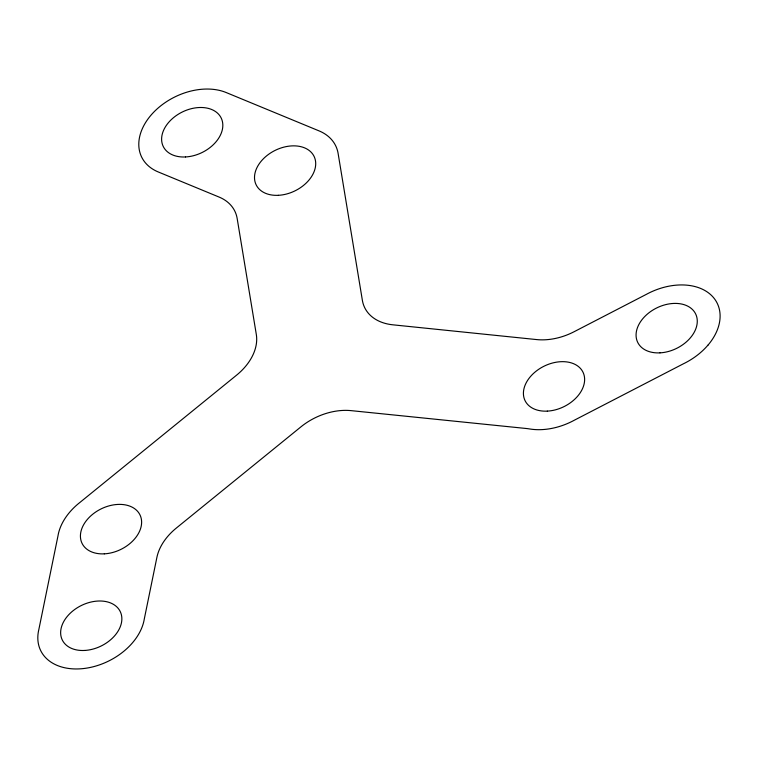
<?xml version="1.0" encoding="UTF-8"?>
<svg xmlns="http://www.w3.org/2000/svg" width="758" height="758" viewBox="0 0 758 758"><rect width="100%" height="100%" fill="white"/><g stroke="black" fill="none" stroke-linecap="round" stroke-linejoin="round"><path stroke-width="1.14" d="M707.925 345.184A56.604 39.539 -26.3 0 1 683.413 363.793L574.431 420.159A56.841 39.7 -26.3 0 1 529.444 428.924A53.42 37.313 -26.3 0 0 526.109 428.478L351.21 410.647A53.42 37.313 -26.3 0 0 300.935 426.849L176.349 528.042A53.42 37.313 -26.3 0 0 156.897 557.376L144.304 618.926A56.604 39.539 -26.3 0 1 132.508 642.784A56.367 39.369 -26.3 0 1 68.334 668.414A56.367 39.369 -26.3 0 1 38.857 629.434L57.968 535.963A56.812 39.672 -26.3 0 1 80.196 502.213L236.562 375.182A53.42 37.313 -26.3 0 0 256.318 334.486L237.169 218.531A53.42 37.313 -26.3 0 0 219.1 197.071L158.261 171.962A56.338 39.35 -26.3 0 1 150.965 115.216A56.338 39.35 -26.3 0 1 226.168 92.533L319.061 130.888A56.367 39.369 -26.3 0 1 338.248 154.262L362.371 300.32A53.42 37.313 -26.3 0 0 392.89 324.822L536.617 339.575A53.42 37.313 -26.3 0 0 574.157 331.701L646.261 294.407A56.367 39.369 -26.3 0 1 709.63 293.763A56.367 39.369 -26.3 0 1 707.944 345.193M84.564 650.459A32.272 22.541 -26.3 0 0 120.465 612.047A32.272 22.541 -26.3 0 0 68.732 614.747A32.272 22.541 -26.3 0 0 84.564 650.459M185.52 156.953A32.272 22.541 -26.3 0 0 221.431 118.542A32.272 22.541 -26.3 0 0 169.697 121.242A32.272 22.541 -26.3 0 0 185.52 156.953M659.981 352.858A32.272 22.541 -26.3 0 0 695.882 314.447A32.272 22.541 -26.3 0 0 644.158 317.147A32.272 22.541 -26.3 0 0 659.981 352.858M547.323 411.12A32.272 22.541 -26.3 0 0 583.234 372.709A32.272 22.541 -26.3 0 0 531.5 375.409A32.272 22.541 -26.3 0 0 547.323 411.12M104.329 553.842A32.272 22.541 -26.3 0 0 140.23 515.431A32.272 22.541 -26.3 0 0 88.506 518.131A32.272 22.541 -26.3 0 0 104.329 553.842M278.413 195.308A32.272 22.541 -26.3 0 0 314.314 156.897A32.272 22.541 -26.3 0 0 262.59 159.597A32.272 22.541 -26.3 0 0 278.413 195.308"/></g></svg>
